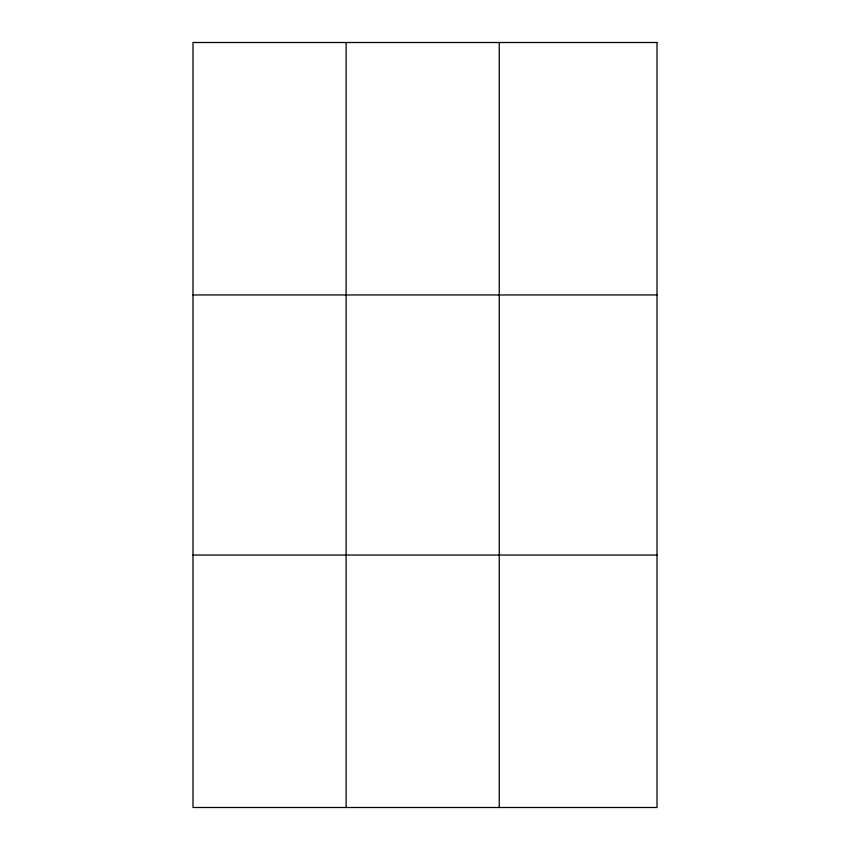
<?xml version="1.0" encoding="UTF-8"?>
<svg xmlns="http://www.w3.org/2000/svg" width="850" height="850" viewBox="0 0 850 850"><rect width="100%" height="100%" fill="white"/><g stroke="black" fill="none" stroke-linecap="round" stroke-linejoin="round"><path stroke-width="1.27" d="M346.12 807.5L346.12 42.5M499.248 807.5L499.248 42.5M192.992 294.95L657.008 294.95M192.992 555.05L657.008 555.05M657.008 42.5L657.008 807.5L192.992 807.5L192.992 42.5L657.008 42.5"/></g></svg>
